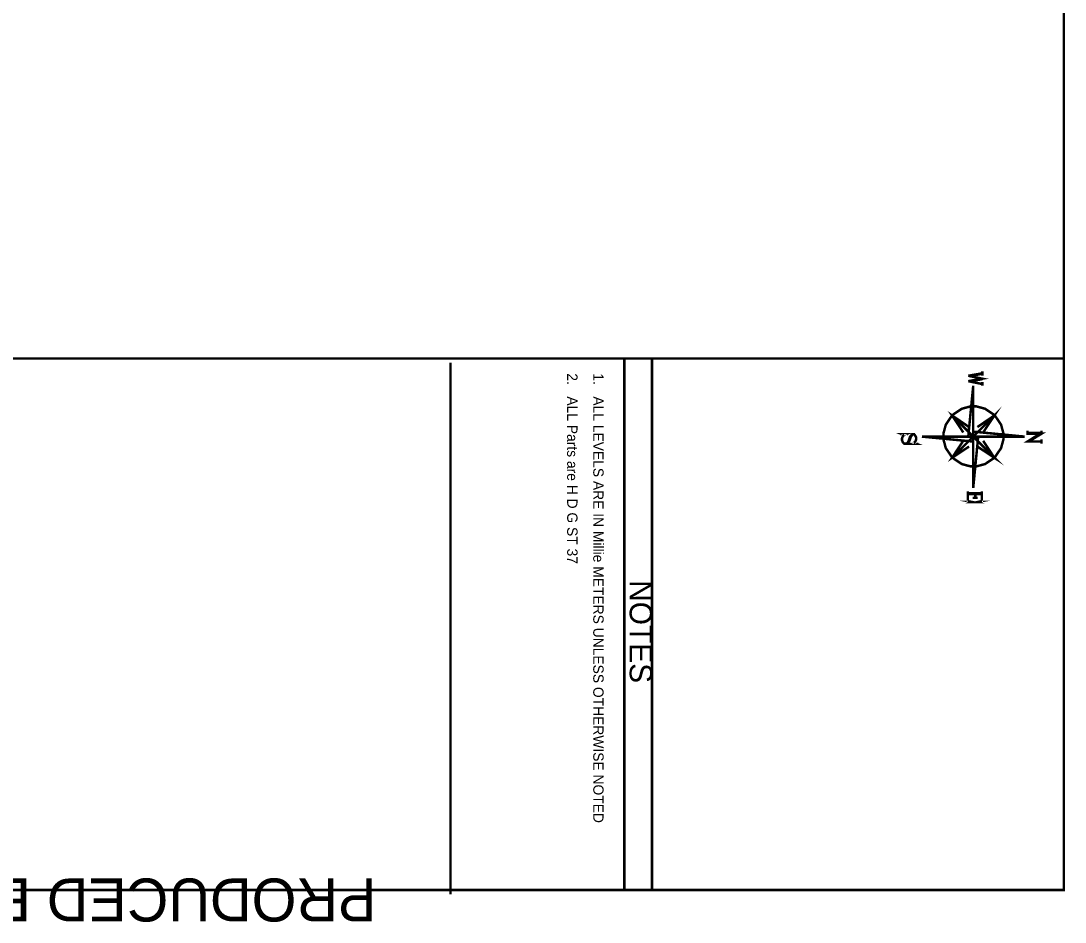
# Model space of a CAD drawing. Extents: x 0.2 to 11.5, y 0.7 to 15.9.
# Drawn here: x 6.878 to 11.082, y 0.655 to 4.286 of the extents above; entities that cross this region are included whole.
import ezdxf

# ---------------------------------------------------------------- set-up
doc = ezdxf.new("R2010")
doc.units = 0
doc.layers.get('0').update_dxf_attribs({"linetype": 'CONTINUOUS'})

msp = doc.modelspace()

# ---------------------------------------------------------------- linework, layer by layer
at = {"color": 230, "const_width": 0.01}
msp.add_lwpolyline([(11.0772, 0.78445), (11.0772, 15.6944), (0.71224, 15.6944), (0.71224, 0.78445), (11.0772, 0.78445)], close=True, dxfattribs=at)
for points in [[(0.71224, 2.92611), (11.0772, 2.92611)], [(8.60721, 2.90944), (8.60721, 0.7678)], [(9.30724, 2.92611), (9.30724, 0.78445)], [(9.41889, 2.92611), (9.41889, 0.78445)]]:
    msp.add_lwpolyline(points, dxfattribs=at)
at = {"color": 0, "const_width": 0.01}
for points in [[(10.7489, 2.8661), (10.6922, 2.85613)], [(10.6922, 2.85613), (10.7489, 2.84446), (10.6922, 2.83442)], [(10.7489, 2.86442), (10.7056, 2.85613)], [(10.7489, 2.87446), (10.7489, 2.85613)], [(10.7489, 2.82275), (10.6922, 2.83442)], [(10.7122, 2.81614), (10.6922, 2.61111)], [(10.7489, 2.84278), (10.7056, 2.83442)], [(10.7122, 2.81614), (10.7122, 2.40446)], [(10.7489, 2.83111), (10.7489, 2.81614)], [(10.6272, 2.5261), (10.7972, 2.69613), (10.7522, 2.62776)], [(10.6722, 2.62776), (10.6272, 2.69613), (10.6955, 2.64947)], [(10.7289, 2.57113), (10.7972, 2.5261), (10.6272, 2.69613)], [(10.7972, 2.69613), (10.7289, 2.64947)], [(10.4689, 2.6211), (10.4639, 2.61442), (10.4606, 2.60943), (10.4556, 2.59446), (10.4522, 2.58778), (10.4489, 2.5861), (10.4439, 2.58279), (10.4339, 2.58279), (10.4289, 2.58778), (10.4256, 2.59614), (10.4256, 2.60444), (10.4289, 2.61279), (10.4339, 2.61778), (10.4422, 2.6211), (10.4256, 2.6211), (10.4339, 2.61778)], [(10.4739, 2.5861), (10.4822, 2.58279), (10.4656, 2.58279), (10.4739, 2.5861), (10.4789, 2.5911), (10.4822, 2.59944), (10.4822, 2.60781), (10.4789, 2.61442), (10.4739, 2.6211), (10.4689, 2.6211), (10.4639, 2.61778), (10.4606, 2.61442), (10.4573, 2.60943), (10.4522, 2.59446), (10.4489, 2.58778), (10.4439, 2.58279)], [(10.5055, 2.61111), (10.9189, 2.61111)], [(10.5055, 2.61111), (10.7122, 2.5911)], [(10.9189, 2.61111), (10.7122, 2.63112)], [(10.7122, 2.40446), (10.7322, 2.61111)], [(10.9806, 2.62278), (10.9306, 2.5911), (10.9872, 2.5911)], [(10.9306, 2.63444), (10.9306, 2.61778)], [(10.9306, 2.62608), (10.9872, 2.62608)], [(10.9306, 2.62278), (10.9872, 2.62278), (10.9355, 2.5911)], [(10.9872, 2.63444), (10.9872, 2.62278)], [(10.6955, 2.57113), (10.6272, 2.5261), (10.6722, 2.59446)], [(10.7972, 2.5261), (10.7522, 2.59446)], [(10.9872, 2.59944), (10.9872, 2.58279)], [(10.6905, 2.39111), (10.6905, 2.34776), (10.7073, 2.34776), (10.6905, 2.35113)], [(10.7472, 2.39111), (10.7472, 2.34776), (10.7306, 2.34776), (10.7472, 2.35113)], [(10.6905, 2.38276), (10.7472, 2.38276)], [(10.7472, 2.37944), (10.6905, 2.37944)], [(10.7306, 2.36442), (10.7106, 2.36442)], [(10.7205, 2.37944), (10.7205, 2.36442)]]:
    msp.add_lwpolyline(points, dxfattribs=at)
msp.add_lwpolyline([(10.8339, 2.61193), (10.8339, 2.62369), (10.8244, 2.65901), (10.7985, 2.69743), (10.7601, 2.72331), (10.7248, 2.73281), (10.7131, 2.73281), (10.7013, 2.73281), (10.6661, 2.72331), (10.6277, 2.69743), (10.6017, 2.65901), (10.5922, 2.62369), (10.5922, 2.61193), (10.5922, 2.60021), (10.6017, 2.56494), (10.6277, 2.52653), (10.6661, 2.5006), (10.7013, 2.4911), (10.7131, 2.4911), (10.7248, 2.4911), (10.7601, 2.5006), (10.7985, 2.52653), (10.8244, 2.56494), (10.8339, 2.60021), (10.8339, 2.61193)], close=True, dxfattribs=at)

# ---------------------------------------------------------------- texts
at = {"color": 0}
for s, height, rotation, p in [('2.   ALL Parts are H D G ST 37 ', 0.0416667, 270, (9.07722, 2.86611)), ('1.   ALL LEVELS ARE IN Millie METERS UNLESS OTHERWISE NOTED', 0.0416667, 270, (9.18222, 2.86611)), ('PRODUCED BY AN AUTODESK EDUCATIONAL PRODUCT', 0.173333, 180, (8.30889, 0.83111))]:
    msp.add_text(s, height=height, rotation=rotation, dxfattribs=at).set_placement(p)
at = {"color": 140}
msp.add_text('NOTES', height=0.09, rotation=270, dxfattribs=at).set_placement((9.32889, 2.03278))

doc.saveas('drawing.dxf')
